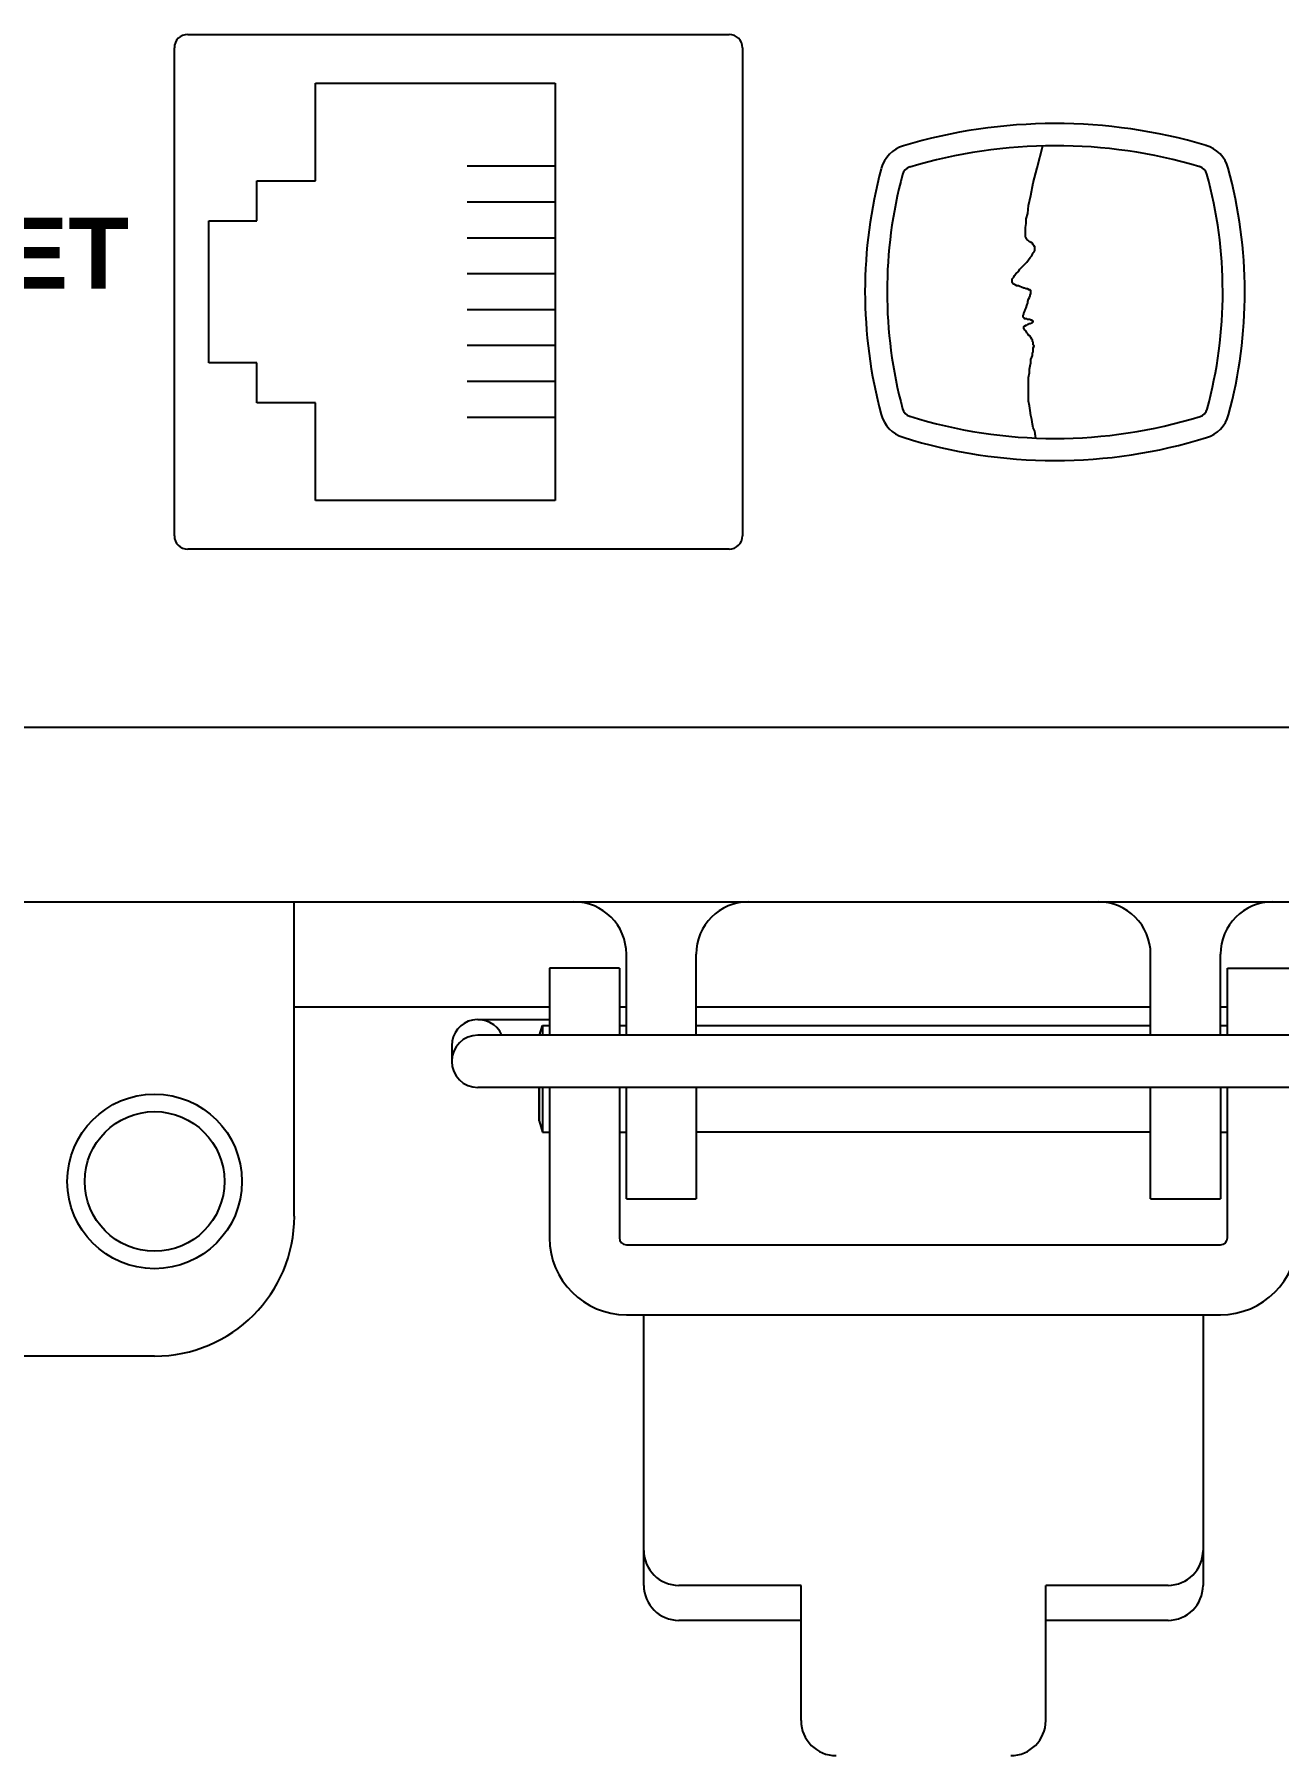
# Model space of a CAD drawing. Header units: inches. Extents: x 0 to 316, y -1 to 150.
# Drawn here: x 283.9075 to 284.2228, y 31.9376 to 32.3739 of the extents above; entities that cross this region are included whole.
import ezdxf
from ezdxf.enums import TextEntityAlignment as Align

# ---------------------------------------------------------------- set-up
doc = ezdxf.new("R2010")
doc.units = ezdxf.units.IN
doc.header["$MEASUREMENT"] = 0
doc.styles.add('Arial Bold', font='arialbd.ttf', dxfattribs={"height": 0.08})

# ---------------------------------------------------------------- blocks, each defined once
blk = doc.blocks.new('GRACE-F')
at = {"color": 2}
for p, q in [((-0.8438, -0.918), (-0.8438, -0.368)), ((-0.8288, -0.353), (-0.2188, -0.353)), ((-0.2038, -0.368), (-0.2038, -0.918)), ((-0.6848, -0.518), (-0.6848, -0.408)), ((-0.6848, -0.408), (-0.4148, -0.408)), ((-0.4148, -0.408), (-0.4148, -0.878)), ((-0.4148, -0.5015), (-0.514, -0.5015)), ((-0.7508, -0.563), (-0.7508, -0.518)), ((-0.7508, -0.518), (-0.6848, -0.518)), ((-0.4148, -0.5419), (-0.514, -0.5419)), ((-0.8048, -0.563), (-0.7508, -0.563)), ((-0.8048, -0.723), (-0.8048, -0.563)), ((-0.4148, -0.5824), (-0.514, -0.5824)), ((-0.4148, -0.6228), (-0.514, -0.6228)), ((-0.4148, -0.6632), (-0.514, -0.6632)), ((-0.4148, -0.7036), (-0.514, -0.7036)), ((-0.7508, -0.723), (-0.8048, -0.723)), ((-0.7508, -0.768), (-0.7508, -0.723)), ((-0.4148, -0.7441), (-0.514, -0.7441)), ((-0.6848, -0.768), (-0.7508, -0.768)), ((-0.6848, -0.878), (-0.6848, -0.768)), ((-0.4148, -0.7845), (-0.514, -0.7845)), ((-0.4148, -0.878), (-0.6848, -0.878)), ((-0.2188, -0.933), (-0.8288, -0.933)), ((-1.5354, -1.1335), (1.5354, -1.1335)), ((-1.5827, -1.3303), (1.5827, -1.3303)), ((-0.7087, -1.6846), (-0.7087, -1.3303)), ((-0.3346, -1.4804), (-0.3346, -1.3894)), ((-0.2559, -1.4804), (-0.2559, -1.3894)), ((0.2559, -1.4804), (0.2559, -1.3894)), ((0.3346, -1.4804), (0.3346, -1.3894)), ((-0.4213, -1.4051), (-0.4213, -1.4804)), ((-0.3425, -1.4051), (-0.4213, -1.4051)), ((-0.3425, -1.4051), (-0.3425, -1.4804)), ((0.3425, -1.4804), (0.3425, -1.4051)), ((0.3425, -1.4051), (0.4213, -1.4051)), ((-0.7087, -1.4484), (-0.4212, -1.4484)), ((-0.3424, -1.4484), (-0.3346, -1.4484)), ((-0.2559, -1.4484), (0.2559, -1.4484)), ((0.3346, -1.4484), (0.3424, -1.4484)), ((-0.5018, -1.4627), (-0.4212, -1.4627)), ((-0.4324, -1.4804), (-0.429, -1.4696)), ((-0.429, -1.4696), (-0.4212, -1.4696)), ((-0.429, -1.4696), (-0.429, -1.4804)), ((-0.3424, -1.4696), (-0.3346, -1.4696)), ((-0.2559, -1.4696), (0.2559, -1.4696)), ((0.3346, -1.4696), (0.3424, -1.4696)), ((-0.5314, -1.4923), (-0.5314, -1.51)), ((0.5018, -1.4804), (-0.5018, -1.4804)), ((0.5018, -1.5395), (-0.5018, -1.5395)), ((-0.433, -1.5769), (-0.433, -1.5395)), ((-0.433, -1.5395), (-0.433, -1.5769)), ((-0.429, -1.5395), (-0.429, -1.5897)), ((-0.4213, -1.5395), (-0.4213, -1.7089)), ((-0.3425, -1.5395), (-0.3425, -1.7089)), ((-0.3346, -1.665), (-0.3346, -1.5395)), ((-0.2559, -1.5395), (-0.2559, -1.665)), ((0.2559, -1.665), (0.2559, -1.5395)), ((0.3346, -1.5395), (0.3346, -1.665)), ((0.3425, -1.7089), (0.3425, -1.5395)), ((-0.433, -1.5769), (-0.429, -1.5897)), ((-0.429, -1.5897), (-0.4212, -1.5897)), ((-0.3424, -1.5897), (-0.3346, -1.5897)), ((0.2559, -1.5897), (-0.2559, -1.5897)), ((0.2559, -1.5897), (-0.2559, -1.5897)), ((0.3346, -1.5897), (0.3424, -1.5897)), ((-0.3346, -1.665), (-0.2559, -1.665)), ((0.2559, -1.665), (0.3346, -1.665)), ((-0.3346, -1.7167), (0.3346, -1.7167)), ((-0.3346, -1.7955), (0.3346, -1.7955)), ((-0.315, -2.061), (-0.315, -1.7955)), ((0.315, -1.7955), (0.315, -2.1004)), ((-0.8661, -1.8421), (-1.2992, -1.8421)), ((-0.315, -2.1004), (-0.315, -2.061)), ((-0.1378, -2.1004), (-0.2756, -2.1004)), ((-0.1378, -2.2528), (-0.1378, -2.1004)), ((0.2756, -2.1004), (0.1378, -2.1004)), ((0.1378, -2.2528), (0.1378, -2.1004)), ((-0.1378, -2.1398), (-0.2756, -2.1398)), ((0.2756, -2.1398), (0.1378, -2.1398))]:
    blk.add_line(p, q, dxfattribs=at)
at = {"color": 2, "linetype": 'Continuous'}
for p, q in [((0.1282, -0.5033), (0.1344, -0.4785)), ((0.1282, -0.5033), (0.1344, -0.4785)), ((0.1238, -0.5202), (0.1282, -0.5033)), ((0.1238, -0.5202), (0.1282, -0.5033)), ((0.1211, -0.5343), (0.1238, -0.5202)), ((0.1211, -0.5343), (0.1238, -0.5202)), ((0.1185, -0.5458), (0.1211, -0.5343)), ((0.1185, -0.5458), (0.1211, -0.5343)), ((0.1158, -0.5609), (0.1176, -0.5547)), ((0.1158, -0.5609), (0.1176, -0.5547)), ((0.1158, -0.5662), (0.1158, -0.5609)), ((0.1158, -0.5662), (0.1158, -0.5609)), ((0.1176, -0.5547), (0.1185, -0.5458)), ((0.1176, -0.5547), (0.1185, -0.5458)), ((0.1149, -0.5706), (0.1158, -0.5662)), ((0.1149, -0.5706), (0.1158, -0.5662)), ((0.1149, -0.5742), (0.1149, -0.5706)), ((0.1149, -0.5742), (0.1149, -0.5706)), ((0.1149, -0.5768), (0.1149, -0.5742)), ((0.1149, -0.5768), (0.1149, -0.5742)), ((0.1149, -0.5786), (0.1149, -0.5768)), ((0.1149, -0.5786), (0.1149, -0.5768)), ((0.1149, -0.5804), (0.1149, -0.5786)), ((0.1149, -0.5804), (0.1149, -0.5786)), ((0.1149, -0.5813), (0.1149, -0.5804)), ((0.1149, -0.5813), (0.1149, -0.5804)), ((0.1158, -0.5821), (0.1149, -0.5813)), ((0.1158, -0.5821), (0.1149, -0.5813)), ((0.1158, -0.583), (0.1158, -0.5821)), ((0.1158, -0.583), (0.1158, -0.5821)), ((0.1167, -0.5839), (0.1158, -0.583)), ((0.1167, -0.5839), (0.1158, -0.583)), ((0.1176, -0.5848), (0.1167, -0.5839)), ((0.1176, -0.5848), (0.1167, -0.5839)), ((0.1185, -0.5857), (0.1176, -0.5848)), ((0.1176, -0.5848), (0.1176, -0.5848)), ((0.1185, -0.5857), (0.1176, -0.5848)), ((0.1176, -0.5848), (0.1176, -0.5848)), ((0.1194, -0.5866), (0.1185, -0.5857)), ((0.1194, -0.5866), (0.1185, -0.5857)), ((0.1202, -0.5866), (0.1194, -0.5866)), ((0.1202, -0.5866), (0.1194, -0.5866)), ((0.1211, -0.5874), (0.1202, -0.5866)), ((0.1211, -0.5874), (0.1202, -0.5866)), ((0.122, -0.5874), (0.1211, -0.5874)), ((0.122, -0.5874), (0.1211, -0.5874)), ((0.1229, -0.5883), (0.122, -0.5874)), ((0.1229, -0.5883), (0.122, -0.5874)), ((0.122, -0.6025), (0.1229, -0.6007)), ((0.122, -0.6025), (0.1229, -0.6007)), ((0.1229, -0.5892), (0.1229, -0.5883)), ((0.1229, -0.5892), (0.1229, -0.5883)), ((0.1238, -0.5892), (0.1229, -0.5892)), ((0.1238, -0.5892), (0.1229, -0.5892)), ((0.1229, -0.6007), (0.1238, -0.599)), ((0.1229, -0.6007), (0.1238, -0.599)), ((0.1238, -0.5901), (0.1238, -0.5892)), ((0.1238, -0.5901), (0.1238, -0.5892)), ((0.1247, -0.591), (0.1238, -0.5901)), ((0.1247, -0.591), (0.1238, -0.5901)), ((0.1238, -0.599), (0.1247, -0.5981)), ((0.1238, -0.599), (0.1247, -0.5981)), ((0.1247, -0.5919), (0.1247, -0.591)), ((0.1247, -0.5919), (0.1247, -0.591)), ((0.1256, -0.5919), (0.1247, -0.5919)), ((0.1256, -0.5919), (0.1247, -0.5919)), ((0.1247, -0.5981), (0.1256, -0.5963)), ((0.1247, -0.5981), (0.1256, -0.5963)), ((0.1256, -0.5928), (0.1256, -0.5919)), ((0.1256, -0.5928), (0.1256, -0.5919)), ((0.1256, -0.5936), (0.1256, -0.5928)), ((0.1256, -0.5936), (0.1256, -0.5928)), ((0.1256, -0.5945), (0.1256, -0.5936)), ((0.1256, -0.5945), (0.1256, -0.5936)), ((0.1256, -0.5954), (0.1256, -0.5945)), ((0.1256, -0.5954), (0.1256, -0.5945)), ((0.1256, -0.5963), (0.1256, -0.5954)), ((0.1256, -0.5963), (0.1256, -0.5954)), ((0.1043, -0.6229), (0.107, -0.6202)), ((0.1043, -0.6229), (0.107, -0.6202)), ((0.107, -0.6202), (0.1087, -0.6176)), ((0.107, -0.6202), (0.1087, -0.6176)), ((0.1087, -0.6176), (0.1114, -0.6149)), ((0.1087, -0.6176), (0.1114, -0.6149)), ((0.1114, -0.6149), (0.114, -0.6122)), ((0.1114, -0.6149), (0.114, -0.6122)), ((0.114, -0.6122), (0.1167, -0.6096)), ((0.114, -0.6122), (0.1167, -0.6096)), ((0.1167, -0.6096), (0.1185, -0.6069)), ((0.1167, -0.6096), (0.1185, -0.6069)), ((0.1185, -0.6069), (0.1202, -0.6043)), ((0.1185, -0.6069), (0.1202, -0.6043)), ((0.1202, -0.6043), (0.122, -0.6025)), ((0.1202, -0.6043), (0.122, -0.6025)), ((0.0999, -0.6282), (0.1017, -0.6264)), ((0.0999, -0.6282), (0.1017, -0.6264)), ((0.0999, -0.6299), (0.0999, -0.6282)), ((0.0999, -0.6299), (0.0999, -0.6282)), ((0.0999, -0.6308), (0.0999, -0.6299)), ((0.0999, -0.6308), (0.0999, -0.6299)), ((0.0999, -0.6317), (0.0999, -0.6308)), ((0.0999, -0.6317), (0.0999, -0.6308)), ((0.0999, -0.6326), (0.0999, -0.6317)), ((0.0999, -0.6326), (0.0999, -0.6317)), ((0.1008, -0.6335), (0.0999, -0.6326)), ((0.1008, -0.6335), (0.0999, -0.6326)), ((0.1017, -0.6344), (0.1008, -0.6335)), ((0.1017, -0.6344), (0.1008, -0.6335)), ((0.1017, -0.6264), (0.1025, -0.6246)), ((0.1017, -0.6264), (0.1025, -0.6246)), ((0.1034, -0.6353), (0.1017, -0.6344)), ((0.1034, -0.6353), (0.1017, -0.6344)), ((0.1025, -0.6246), (0.1043, -0.6229)), ((0.1025, -0.6246), (0.1043, -0.6229)), ((0.1052, -0.6361), (0.1034, -0.6353)), ((0.1052, -0.6361), (0.1034, -0.6353)), ((0.107, -0.6361), (0.1052, -0.6361)), ((0.107, -0.6361), (0.1052, -0.6361)), ((0.1087, -0.637), (0.107, -0.6361)), ((0.1087, -0.637), (0.107, -0.6361)), ((0.1105, -0.6379), (0.1087, -0.637)), ((0.1105, -0.6379), (0.1087, -0.637)), ((0.1132, -0.6388), (0.1105, -0.6379)), ((0.1132, -0.6388), (0.1105, -0.6379)), ((0.114, -0.6388), (0.1132, -0.6388)), ((0.114, -0.6388), (0.1132, -0.6388)), ((0.1158, -0.6397), (0.114, -0.6388)), ((0.1158, -0.6397), (0.114, -0.6388)), ((0.1176, -0.6397), (0.1158, -0.6397)), ((0.1176, -0.6397), (0.1158, -0.6397)), ((0.1185, -0.6406), (0.1176, -0.6397)), ((0.1185, -0.6406), (0.1176, -0.6397)), ((0.1158, -0.6609), (0.1167, -0.6583)), ((0.1158, -0.6609), (0.1167, -0.6583)), ((0.1167, -0.6583), (0.1176, -0.6556)), ((0.1167, -0.6583), (0.1176, -0.6556)), ((0.1176, -0.6539), (0.1185, -0.6512)), ((0.1176, -0.6539), (0.1185, -0.6512)), ((0.1176, -0.6556), (0.1176, -0.6539)), ((0.1176, -0.6556), (0.1176, -0.6539)), ((0.1194, -0.6406), (0.1185, -0.6406)), ((0.1194, -0.6406), (0.1185, -0.6406)), ((0.1185, -0.6512), (0.1194, -0.6494)), ((0.1185, -0.6512), (0.1194, -0.6494)), ((0.1202, -0.6406), (0.1194, -0.6406)), ((0.1202, -0.6406), (0.1194, -0.6406)), ((0.1194, -0.6494), (0.1202, -0.6477)), ((0.1194, -0.6494), (0.1202, -0.6477)), ((0.1202, -0.6415), (0.1202, -0.6406)), ((0.1202, -0.6415), (0.1202, -0.6406)), ((0.1211, -0.6415), (0.1202, -0.6415)), ((0.1211, -0.6415), (0.1202, -0.6415)), ((0.1202, -0.6468), (0.1211, -0.645)), ((0.1202, -0.6468), (0.1211, -0.645)), ((0.1202, -0.6477), (0.1202, -0.6468)), ((0.1202, -0.6477), (0.1202, -0.6468)), ((0.1211, -0.6423), (0.1211, -0.6415)), ((0.1211, -0.6415), (0.1211, -0.6415)), ((0.1211, -0.6423), (0.1211, -0.6415)), ((0.1211, -0.6415), (0.1211, -0.6415)), ((0.1211, -0.6432), (0.1211, -0.6423)), ((0.1211, -0.6423), (0.1211, -0.6423)), ((0.1211, -0.6432), (0.1211, -0.6423)), ((0.1211, -0.6423), (0.1211, -0.6423)), ((0.1211, -0.6441), (0.1211, -0.6432)), ((0.1211, -0.6441), (0.1211, -0.6432)), ((0.1211, -0.645), (0.1211, -0.6441)), ((0.1211, -0.6441), (0.1211, -0.6441)), ((0.1211, -0.645), (0.1211, -0.6441)), ((0.1211, -0.6441), (0.1211, -0.6441)), ((0.1123, -0.6698), (0.1132, -0.668)), ((0.1123, -0.6698), (0.1132, -0.668)), ((0.1123, -0.6707), (0.1123, -0.6698)), ((0.1123, -0.6707), (0.1123, -0.6698)), ((0.1123, -0.6716), (0.1123, -0.6707)), ((0.1123, -0.6716), (0.1123, -0.6707)), ((0.1132, -0.6724), (0.1123, -0.6716)), ((0.1123, -0.6716), (0.1123, -0.6716)), ((0.1132, -0.6724), (0.1123, -0.6716)), ((0.1123, -0.6716), (0.1123, -0.6716)), ((0.1132, -0.6671), (0.114, -0.6654)), ((0.1132, -0.6671), (0.114, -0.6654)), ((0.1132, -0.668), (0.1132, -0.6671)), ((0.1132, -0.668), (0.1132, -0.6671)), ((0.114, -0.6733), (0.1132, -0.6724)), ((0.1132, -0.6724), (0.1132, -0.6724)), ((0.114, -0.6733), (0.1132, -0.6724)), ((0.1132, -0.6724), (0.1132, -0.6724)), ((0.114, -0.6654), (0.1149, -0.6627)), ((0.114, -0.6654), (0.1149, -0.6627)), ((0.1149, -0.6733), (0.114, -0.6733)), ((0.1149, -0.6733), (0.114, -0.6733)), ((0.1149, -0.6627), (0.1158, -0.6609)), ((0.1149, -0.6627), (0.1158, -0.6609)), ((0.1158, -0.6733), (0.1149, -0.6733)), ((0.1158, -0.6733), (0.1149, -0.6733)), ((0.1167, -0.6733), (0.1158, -0.6733)), ((0.1167, -0.6733), (0.1158, -0.6733)), ((0.1176, -0.6742), (0.1167, -0.6733)), ((0.1176, -0.6742), (0.1167, -0.6733)), ((0.1185, -0.6742), (0.1176, -0.6742)), ((0.1185, -0.6742), (0.1176, -0.6742)), ((0.1202, -0.6742), (0.1185, -0.6742)), ((0.1202, -0.6742), (0.1185, -0.6742)), ((0.1185, -0.6795), (0.1194, -0.6786)), ((0.1185, -0.6795), (0.1194, -0.6786)), ((0.1194, -0.6786), (0.1202, -0.6786)), ((0.1194, -0.6786), (0.1202, -0.6786)), ((0.1211, -0.6751), (0.1202, -0.6742)), ((0.1211, -0.6751), (0.1202, -0.6742)), ((0.1202, -0.6786), (0.122, -0.6778)), ((0.1202, -0.6786), (0.122, -0.6778)), ((0.122, -0.6751), (0.1211, -0.6751)), ((0.122, -0.6751), (0.1211, -0.6751)), ((0.1229, -0.676), (0.122, -0.6751)), ((0.122, -0.6751), (0.122, -0.6751)), ((0.1229, -0.676), (0.122, -0.6751)), ((0.122, -0.6751), (0.122, -0.6751)), ((0.122, -0.6778), (0.1229, -0.6769)), ((0.122, -0.6778), (0.1229, -0.6769)), ((0.122, -0.6778), (0.122, -0.6778)), ((0.122, -0.6778), (0.122, -0.6778)), ((0.1238, -0.676), (0.1229, -0.676)), ((0.1229, -0.676), (0.1229, -0.676)), ((0.1238, -0.676), (0.1229, -0.676)), ((0.1229, -0.676), (0.1229, -0.676)), ((0.1229, -0.6769), (0.1229, -0.6769)), ((0.1229, -0.6769), (0.1238, -0.6769)), ((0.1229, -0.6769), (0.1229, -0.6769)), ((0.1229, -0.6769), (0.1238, -0.6769)), ((0.1238, -0.6769), (0.1238, -0.676)), ((0.1238, -0.6769), (0.1238, -0.676)), ((0.1132, -0.6822), (0.114, -0.6813)), ((0.1132, -0.6822), (0.114, -0.6813)), ((0.1132, -0.6831), (0.1132, -0.6822)), ((0.1132, -0.6822), (0.1132, -0.6822)), ((0.1132, -0.6831), (0.1132, -0.6822)), ((0.1132, -0.6822), (0.1132, -0.6822)), ((0.1132, -0.684), (0.1132, -0.6831)), ((0.1132, -0.6831), (0.1132, -0.6831)), ((0.1132, -0.684), (0.1132, -0.6831)), ((0.1132, -0.6831), (0.1132, -0.6831)), ((0.1132, -0.6848), (0.1132, -0.684)), ((0.1132, -0.6848), (0.1132, -0.684)), ((0.114, -0.6857), (0.1132, -0.6848)), ((0.114, -0.6857), (0.1132, -0.6848)), ((0.114, -0.6813), (0.1149, -0.6813)), ((0.114, -0.6813), (0.1149, -0.6813)), ((0.1149, -0.6866), (0.114, -0.6857)), ((0.1149, -0.6866), (0.114, -0.6857)), ((0.1149, -0.6813), (0.1149, -0.6804)), ((0.1149, -0.6804), (0.1167, -0.6804)), ((0.1149, -0.6813), (0.1149, -0.6804)), ((0.1149, -0.6804), (0.1167, -0.6804)), ((0.1158, -0.6875), (0.1149, -0.6866)), ((0.1158, -0.6875), (0.1149, -0.6866)), ((0.1167, -0.6893), (0.1158, -0.6875)), ((0.1167, -0.6893), (0.1158, -0.6875)), ((0.1167, -0.6804), (0.1176, -0.6795)), ((0.1167, -0.6804), (0.1176, -0.6795)), ((0.1176, -0.6902), (0.1167, -0.6893)), ((0.1176, -0.6902), (0.1167, -0.6893)), ((0.1176, -0.6795), (0.1185, -0.6795)), ((0.1176, -0.6795), (0.1185, -0.6795)), ((0.1185, -0.6919), (0.1176, -0.6902)), ((0.1185, -0.6919), (0.1176, -0.6902)), ((0.1202, -0.6928), (0.1185, -0.6919)), ((0.1202, -0.6928), (0.1185, -0.6919)), ((0.1211, -0.6946), (0.1202, -0.6928)), ((0.1211, -0.6946), (0.1202, -0.6928)), ((0.122, -0.6964), (0.1211, -0.6946)), ((0.122, -0.6964), (0.1211, -0.6946)), ((0.1229, -0.6972), (0.122, -0.6964)), ((0.1229, -0.6972), (0.122, -0.6964)), ((0.1229, -0.699), (0.1229, -0.6972)), ((0.1229, -0.699), (0.1229, -0.6972)), ((0.1211, -0.7194), (0.122, -0.7167)), ((0.1211, -0.7194), (0.122, -0.7167)), ((0.122, -0.7167), (0.1229, -0.7149)), ((0.122, -0.7167), (0.1229, -0.7149)), ((0.1238, -0.6999), (0.1229, -0.699)), ((0.1238, -0.6999), (0.1229, -0.699)), ((0.1229, -0.7123), (0.1238, -0.7105)), ((0.1229, -0.7123), (0.1238, -0.7105)), ((0.1229, -0.7149), (0.1229, -0.7123)), ((0.1229, -0.7149), (0.1229, -0.7123)), ((0.1238, -0.7017), (0.1238, -0.6999)), ((0.1238, -0.7017), (0.1238, -0.6999)), ((0.1238, -0.7026), (0.1238, -0.7017)), ((0.1238, -0.7026), (0.1238, -0.7017)), ((0.1247, -0.7043), (0.1238, -0.7026)), ((0.1247, -0.7043), (0.1238, -0.7026)), ((0.1238, -0.7061), (0.1247, -0.7043)), ((0.1238, -0.7061), (0.1247, -0.7043)), ((0.1238, -0.707), (0.1238, -0.7061)), ((0.1238, -0.707), (0.1238, -0.7061)), ((0.1238, -0.7088), (0.1238, -0.707)), ((0.1238, -0.7088), (0.1238, -0.707)), ((0.1238, -0.7105), (0.1238, -0.7088)), ((0.1238, -0.7105), (0.1238, -0.7088)), ((0.1185, -0.7397), (0.1194, -0.7344)), ((0.1185, -0.7397), (0.1194, -0.7344)), ((0.1194, -0.73), (0.1202, -0.7265)), ((0.1194, -0.73), (0.1202, -0.7265)), ((0.1194, -0.7344), (0.1194, -0.73)), ((0.1194, -0.7344), (0.1194, -0.73)), ((0.1202, -0.7265), (0.1211, -0.7229)), ((0.1202, -0.7265), (0.1211, -0.7229)), ((0.1211, -0.7229), (0.1211, -0.7194)), ((0.1211, -0.7229), (0.1211, -0.7194)), ((0.1185, -0.7442), (0.1185, -0.7397)), ((0.1185, -0.7442), (0.1185, -0.7397)), ((0.1185, -0.7495), (0.1185, -0.7442)), ((0.1185, -0.7495), (0.1185, -0.7442)), ((0.1185, -0.7548), (0.1185, -0.7495)), ((0.1185, -0.7548), (0.1185, -0.7495)), ((0.1185, -0.7601), (0.1185, -0.7548)), ((0.1185, -0.7601), (0.1185, -0.7548)), ((0.1185, -0.7663), (0.1185, -0.7601)), ((0.1185, -0.7663), (0.1185, -0.7601)), ((0.1194, -0.7716), (0.1185, -0.7663)), ((0.1194, -0.7716), (0.1185, -0.7663)), ((0.1202, -0.7769), (0.1194, -0.7716)), ((0.1202, -0.7769), (0.1194, -0.7716)), ((0.1211, -0.7822), (0.1202, -0.7769)), ((0.1211, -0.7822), (0.1202, -0.7769)), ((0.122, -0.7867), (0.1211, -0.7822)), ((0.122, -0.7867), (0.1211, -0.7822)), ((0.1229, -0.792), (0.122, -0.7867)), ((0.1229, -0.792), (0.122, -0.7867)), ((0.1238, -0.7964), (0.1229, -0.792)), ((0.1238, -0.7964), (0.1229, -0.792)), ((0.1256, -0.7999), (0.1238, -0.7964)), ((0.1256, -0.7999), (0.1238, -0.7964)), ((0.1264, -0.8061), (0.1256, -0.7999)), ((0.1264, -0.8061), (0.1256, -0.7999))]:
    blk.add_line(p, q, dxfattribs=at)
blk.add_lwpolyline([(0.1267, -0.8078), (0.1256, -0.7999), (0.1238, -0.7964), (0.1229, -0.792), (0.122, -0.7867), (0.1211, -0.7822), (0.1202, -0.7769), (0.1194, -0.7716), (0.1185, -0.7663), (0.1185, -0.7601), (0.1185, -0.7548), (0.1185, -0.7495), (0.1185, -0.7442), (0.1185, -0.7397), (0.1194, -0.7344), (0.1194, -0.73), (0.1202, -0.7265), (0.1211, -0.7229), (0.1211, -0.7194), (0.122, -0.7167), (0.1229, -0.7149), (0.1229, -0.7123), (0.1238, -0.7105), (0.1238, -0.7088), (0.1238, -0.707), (0.1238, -0.7061), (0.1247, -0.7043), (0.1238, -0.7026), (0.1238, -0.7017), (0.1238, -0.6999), (0.1229, -0.699), (0.1229, -0.6972), (0.122, -0.6964), (0.1211, -0.6946), (0.1202, -0.6928), (0.1185, -0.6919), (0.1176, -0.6902), (0.1167, -0.6893), (0.1158, -0.6875), (0.1149, -0.6866), (0.114, -0.6857), (0.1132, -0.6848), (0.1132, -0.684), (0.1132, -0.6831), (0.1132, -0.6831), (0.1132, -0.6822), (0.1132, -0.6822), (0.114, -0.6813), (0.1149, -0.6813), (0.1149, -0.6804), (0.1167, -0.6804), (0.1176, -0.6795), (0.1185, -0.6795), (0.1194, -0.6786), (0.1202, -0.6786), (0.122, -0.6778), (0.122, -0.6778), (0.1229, -0.6769), (0.1229, -0.6769), (0.1238, -0.6769), (0.1238, -0.676), (0.1229, -0.676), (0.1229, -0.676), (0.122, -0.6751), (0.122, -0.6751), (0.1211, -0.6751), (0.1202, -0.6742), (0.1185, -0.6742), (0.1176, -0.6742), (0.1167, -0.6733), (0.1158, -0.6733), (0.1149, -0.6733), (0.114, -0.6733), (0.1132, -0.6724), (0.1132, -0.6724), (0.1123, -0.6716), (0.1123, -0.6716), (0.1123, -0.6707), (0.1123, -0.6698), (0.1132, -0.668), (0.1132, -0.6671), (0.114, -0.6654), (0.1149, -0.6627), (0.1158, -0.6609), (0.1167, -0.6583), (0.1176, -0.6556), (0.1176, -0.6539), (0.1185, -0.6512), (0.1194, -0.6494), (0.1202, -0.6477), (0.1202, -0.6468), (0.1211, -0.645), (0.1211, -0.6441), (0.1211, -0.6441), (0.1211, -0.6432), (0.1211, -0.6423), (0.1211, -0.6423), (0.1211, -0.6415), (0.1211, -0.6415), (0.1202, -0.6415), (0.1202, -0.6406), (0.1194, -0.6406), (0.1185, -0.6406), (0.1176, -0.6397), (0.1158, -0.6397), (0.114, -0.6388), (0.1132, -0.6388), (0.1105, -0.6379), (0.1087, -0.637), (0.107, -0.6361), (0.1052, -0.6361), (0.1034, -0.6353), (0.1017, -0.6344), (0.1008, -0.6335), (0.0999, -0.6326), (0.0999, -0.6317), (0.0999, -0.6308), (0.0999, -0.6299), (0.0999, -0.6282), (0.1017, -0.6264), (0.1025, -0.6246), (0.1043, -0.6229), (0.107, -0.6202), (0.1087, -0.6176), (0.1114, -0.6149), (0.114, -0.6122), (0.1167, -0.6096), (0.1185, -0.6069), (0.1202, -0.6043), (0.122, -0.6025), (0.1229, -0.6007), (0.1238, -0.599), (0.1247, -0.5981), (0.1256, -0.5963), (0.1256, -0.5954), (0.1256, -0.5945), (0.1256, -0.5936), (0.1256, -0.5928), (0.1256, -0.5919), (0.1247, -0.5919), (0.1247, -0.591), (0.1238, -0.5901), (0.1238, -0.5892), (0.1229, -0.5892), (0.1229, -0.5883), (0.122, -0.5874), (0.1211, -0.5874), (0.1202, -0.5866), (0.1194, -0.5866), (0.1185, -0.5857), (0.1176, -0.5848), (0.1176, -0.5848), (0.1167, -0.5839), (0.1158, -0.583), (0.1158, -0.5821), (0.1149, -0.5813), (0.1149, -0.5804), (0.1149, -0.5786), (0.1149, -0.5768), (0.1149, -0.5742), (0.1149, -0.5706), (0.1158, -0.5662), (0.1158, -0.5609), (0.1176, -0.5547), (0.1185, -0.5458), (0.1211, -0.5343), (0.1238, -0.5202), (0.1282, -0.5033), (0.1344, -0.4785)], dxfattribs=at)
blk.add_lwpolyline([(0.1267, -0.8078), (0.1256, -0.7999), (0.1238, -0.7964), (0.1229, -0.792), (0.122, -0.7867), (0.1211, -0.7822), (0.1202, -0.7769), (0.1194, -0.7716), (0.1185, -0.7663), (0.1185, -0.7601), (0.1185, -0.7548), (0.1185, -0.7495), (0.1185, -0.7442), (0.1185, -0.7397), (0.1194, -0.7344), (0.1194, -0.73), (0.1202, -0.7265), (0.1211, -0.7229), (0.1211, -0.7194), (0.122, -0.7167), (0.1229, -0.7149), (0.1229, -0.7123), (0.1238, -0.7105), (0.1238, -0.7088), (0.1238, -0.707), (0.1238, -0.7061), (0.1247, -0.7043), (0.1238, -0.7026), (0.1238, -0.7017), (0.1238, -0.6999), (0.1229, -0.699), (0.1229, -0.6972), (0.122, -0.6964), (0.1211, -0.6946), (0.1202, -0.6928), (0.1185, -0.6919), (0.1176, -0.6902), (0.1167, -0.6893), (0.1158, -0.6875), (0.1149, -0.6866), (0.114, -0.6857), (0.1132, -0.6848), (0.1132, -0.684), (0.1132, -0.6831), (0.1132, -0.6831), (0.1132, -0.6822), (0.1132, -0.6822), (0.114, -0.6813), (0.1149, -0.6813), (0.1149, -0.6804), (0.1167, -0.6804), (0.1176, -0.6795), (0.1185, -0.6795), (0.1194, -0.6786), (0.1202, -0.6786), (0.122, -0.6778), (0.122, -0.6778), (0.1229, -0.6769), (0.1229, -0.6769), (0.1238, -0.6769), (0.1238, -0.676), (0.1229, -0.676), (0.1229, -0.676), (0.122, -0.6751), (0.122, -0.6751), (0.1211, -0.6751), (0.1202, -0.6742), (0.1185, -0.6742), (0.1176, -0.6742), (0.1167, -0.6733), (0.1158, -0.6733), (0.1149, -0.6733), (0.114, -0.6733), (0.1132, -0.6724), (0.1132, -0.6724), (0.1123, -0.6716), (0.1123, -0.6716), (0.1123, -0.6707), (0.1123, -0.6698), (0.1132, -0.668), (0.1132, -0.6671), (0.114, -0.6654), (0.1149, -0.6627), (0.1158, -0.6609), (0.1167, -0.6583), (0.1176, -0.6556), (0.1176, -0.6539), (0.1185, -0.6512), (0.1194, -0.6494), (0.1202, -0.6477), (0.1202, -0.6468), (0.1211, -0.645), (0.1211, -0.6441), (0.1211, -0.6441), (0.1211, -0.6432), (0.1211, -0.6423), (0.1211, -0.6423), (0.1211, -0.6415), (0.1211, -0.6415), (0.1202, -0.6415), (0.1202, -0.6406), (0.1194, -0.6406), (0.1185, -0.6406), (0.1176, -0.6397), (0.1158, -0.6397), (0.114, -0.6388), (0.1132, -0.6388), (0.1105, -0.6379), (0.1087, -0.637), (0.107, -0.6361), (0.1052, -0.6361), (0.1034, -0.6353), (0.1017, -0.6344), (0.1008, -0.6335), (0.0999, -0.6326), (0.0999, -0.6317), (0.0999, -0.6308), (0.0999, -0.6299), (0.0999, -0.6282), (0.1017, -0.6264), (0.1025, -0.6246), (0.1043, -0.6229), (0.107, -0.6202), (0.1087, -0.6176), (0.1114, -0.6149), (0.114, -0.6122), (0.1167, -0.6096), (0.1185, -0.6069), (0.1202, -0.6043), (0.122, -0.6025), (0.1229, -0.6007), (0.1238, -0.599), (0.1247, -0.5981), (0.1256, -0.5963), (0.1256, -0.5954), (0.1256, -0.5945), (0.1256, -0.5936), (0.1256, -0.5928), (0.1256, -0.5919), (0.1247, -0.5919), (0.1247, -0.591), (0.1238, -0.5901), (0.1238, -0.5892), (0.1229, -0.5892), (0.1229, -0.5883), (0.122, -0.5874), (0.1211, -0.5874), (0.1202, -0.5866), (0.1194, -0.5866), (0.1185, -0.5857), (0.1176, -0.5848), (0.1176, -0.5848), (0.1167, -0.5839), (0.1158, -0.583), (0.1158, -0.5821), (0.1149, -0.5813), (0.1149, -0.5804), (0.1149, -0.5786), (0.1149, -0.5768), (0.1149, -0.5742), (0.1149, -0.5706), (0.1158, -0.5662), (0.1158, -0.5609), (0.1176, -0.5547), (0.1185, -0.5458), (0.1211, -0.5343), (0.1238, -0.5202), (0.1282, -0.5033), (0.1344, -0.4785)], dxfattribs=at)
at = {"color": 2}
for radius in [0.0984, 0.0787]:
    blk.add_circle((-0.8661, -1.6453), radius, dxfattribs=at)
for centre, radius, start, end in [((-0.8288, -0.368), 0.015, 90, 180), ((-0.2188, -0.368), 0.015, 0, 90), ((0.1486, -1.0497), 0.5963, 73.4592, 106.6719), ((0.1486, -1.0497), 0.5963, 73.4592, 106.6719), ((-0.0119, -0.5138), 0.0369, 106.6719, 164.9485), ((-0.0119, -0.5138), 0.0369, 106.6719, 164.9485), ((0.1486, -1.0497), 0.5713, 73.4592, 106.6719), ((0.1486, -1.0497), 0.5713, 73.4592, 106.6719), ((0.3078, -0.5135), 0.0369, 15.2552, 73.4592), ((0.3078, -0.5135), 0.0369, 15.2552, 73.4592), ((-0.0119, -0.5138), 0.012, 106.6719, 164.9485), ((-0.0119, -0.5138), 0.012, 106.6719, 164.9485), ((0.3078, -0.5135), 0.012, 15.2552, 73.4592), ((0.3078, -0.5135), 0.012, 15.2552, 73.4592), ((-0.1679, -0.6432), 0.53, 344.8641, 15.2552), ((-0.1679, -0.6432), 0.53, 344.8641, 15.2552), ((0.4676, -0.6428), 0.5334, 164.9485, 195.0465), ((0.4676, -0.6428), 0.5334, 164.9485, 195.0465), ((0.4676, -0.6428), 0.5085, 164.9485, 195.0465), ((0.4676, -0.6428), 0.5085, 164.9485, 195.0465), ((-0.1679, -0.6432), 0.5051, 344.8641, 15.2552), ((-0.1679, -0.6432), 0.5051, 344.8641, 15.2552), ((-0.0119, -0.7717), 0.012, 195.0465, 252.592), ((-0.0119, -0.7717), 0.012, 195.0465, 252.592), ((0.3081, -0.772), 0.012, 287.2995, 344.8641), ((0.3081, -0.772), 0.012, 287.2995, 344.8641), ((-0.0119, -0.7717), 0.0369, 195.0465, 252.592), ((-0.0119, -0.7717), 0.0369, 195.0465, 252.592), ((0.1486, -0.2598), 0.5484, 252.592, 287.2995), ((0.1486, -0.2598), 0.5484, 252.592, 287.2995), ((0.3081, -0.772), 0.0369, 287.2995, 344.8641), ((0.3081, -0.772), 0.0369, 287.2995, 344.8641), ((0.1486, -0.2598), 0.5733, 252.592, 287.2995), ((0.1486, -0.2598), 0.5733, 252.592, 287.2995), ((-0.8288, -0.918), 0.015, 180, 270), ((-0.2188, -0.918), 0.015, 270, 0), ((-0.3937, -1.3894), 0.0591, 0, 90), ((-0.1969, -1.3894), 0.0591, 90, 180), ((0.1969, -1.3894), 0.0591, 0, 90), ((0.3937, -1.3894), 0.0591, 90, 180), ((-0.5018, -1.4923), 0.0295, 23.5783, 180), ((-0.5018, -1.51), 0.0295, 90, 270), ((-0.8661, -1.6846), 0.1575, 270, 0), ((-0.3346, -1.7089), 0.0866, 180, 270), ((-0.3346, -1.7089), 0.00787, 180, 270), ((0.3346, -1.7089), 0.00787, 270, 0), ((0.3346, -1.7089), 0.0866, 270, 0), ((-0.2756, -2.061), 0.0394, 180, 270), ((0.2756, -2.061), 0.0394, 270, 0), ((-0.2756, -2.1004), 0.0394, 180, 270), ((0.2756, -2.1004), 0.0394, 270, 0), ((-0.0984, -2.2528), 0.0394, 180, 270), ((0.0984, -2.2528), 0.0394, 270, 0)]:
    blk.add_arc(centre, radius, start, end, dxfattribs=at)
at = {"color": 2, "style": 'Arial Bold'}
blk.add_text('ETHERNET', height=0.08, dxfattribs=at).set_placement((-1.1961, -0.5993), align=Align.MIDDLE_CENTER)

msp = doc.modelspace()

# ---------------------------------------------------------------- block references
at = {"linetype": 'Continuous', "xscale": 0.225, "yscale": 0.225, "zscale": 0.225}
msp.add_blockref('GRACE-F', (284.13279, 32.45336), dxfattribs=at)

doc.saveas('drawing.dxf')
